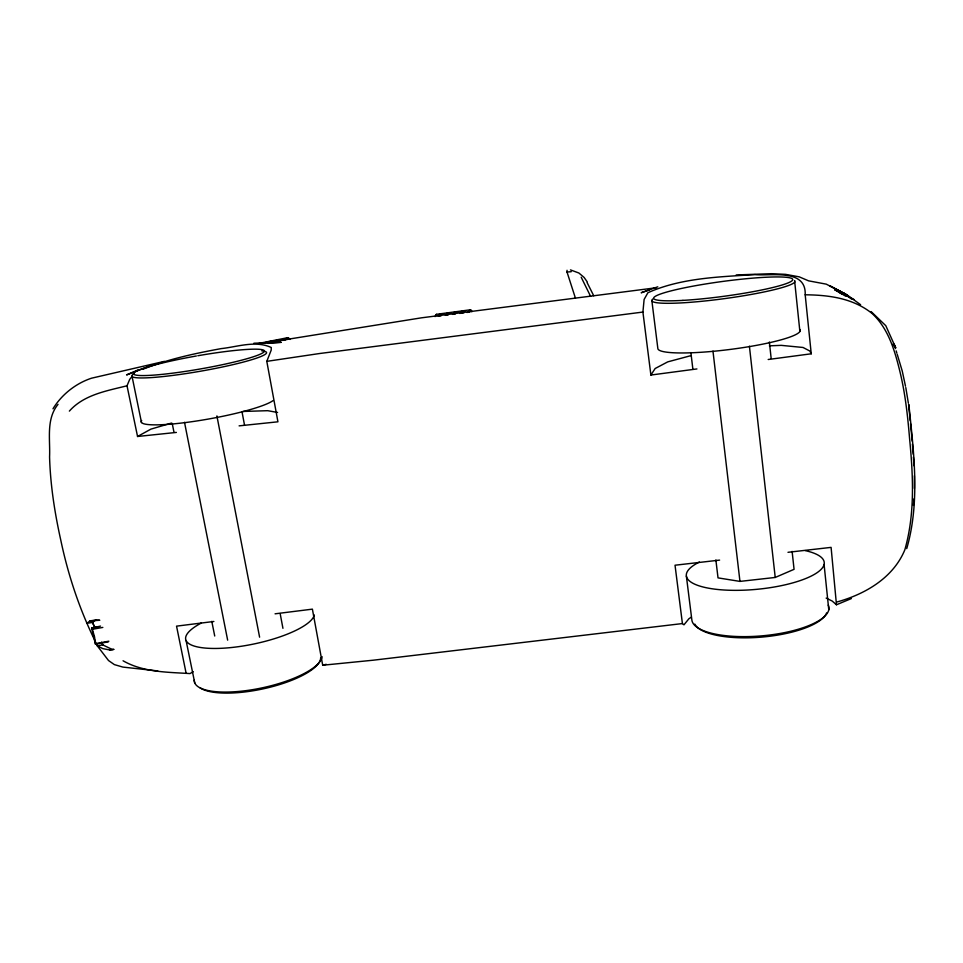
<?xml version="1.0" encoding="UTF-8"?>
<svg xmlns="http://www.w3.org/2000/svg" width="963" height="963" viewBox="0 0 963 963"><rect width="100%" height="100%" fill="white"/><g stroke="black" fill="none" stroke-linecap="round" stroke-linejoin="round"><path stroke-width="1.44" d="M914.007 498.81L913.406 505.455M914.393 488.494L914.381 475.758M696.923 368.937L650.892 375.04L642.911 312.06L644.115 299.445L647.918 292.716C681.058 277.91 719.108 276.887 754.908 274.624C771.387 276.164 806.428 268.436 805.188 294.798L811.243 353.794L768.185 359.5M851.376 598.565L836.474 604.764L831.093 547.381L787.987 552.305M906.725 548.621C920.315 501.627 913.706 452.189 908.843 404.436M108.434 641.827L95.469 644.151L91.641 628.153L100.537 626.082M95.469 644.151L94.579 636.988L91.858 627.587M176.385 432.423L137.553 436.48L127.02 385.79L129.692 379.386L132.232 376.256M239.101 425.863L277.934 421.806L266.799 361.354L271.205 350.111L271.241 347.487C255.412 340.168 237.488 346.885 221.141 348.618C194.743 353.469 168.212 359.139 143.222 369.142M435.517 316.321L436.395 314.323L470.546 309.773L472.159 311.458M435.035 316.61L436.395 314.323M650.892 375.04L655.165 368.504L667.732 361.871L691.253 355.552M52.989 408.781C61.608 394.661 75.692 383.43 91.497 378.206L164.408 361.366M58.021 404.364C45.935 419.122 50.341 439.405 49.57 456.931C50.365 485.063 54.722 512.87 60.813 540.291C67.916 574.068 78.749 606.991 93.688 638.108M69.36 411.105C83.901 394.698 106.7 390.882 127.02 385.79M287.492 338.29L288.274 337.664L289.935 339.433L287.817 337.664L259.023 343.37M90.053 620.87L86.899 623.29L92.508 622.459L95.686 620.052L99.791 620.268L90.053 620.87L95.686 620.052M469.547 310.447L470.546 309.773L469.005 310.772M691.35 617.151L688.906 618.74L683.959 624.831L682.418 623.567L675.027 565.221L719.614 560.117M193.262 671.717L190 673.582C167.357 672.126 143.258 672.367 123.059 660.774M137.553 436.48L150.95 429.113L171.426 423.094M138.853 369.599L126.574 374.92L153.009 364.796M715.87 559.985L718.025 577.884L739.957 581.399L775.227 577.451L794.066 569.326L792.116 551.378M836.691 602.068C864.894 594.315 893.134 578.077 904.811 549.885C915.103 513.821 913.165 475.83 909.614 438.947C907.748 416.51 905.352 394.072 900.056 372.139C894.928 351.146 888.632 328.997 872.43 313.757C853.362 298.193 828.782 294.991 805.188 294.798M657.777 286.805L641.165 292.764L649.507 289.815M275.069 613.816L312.397 609.146L322.701 665.228L326.204 664.301M276.947 341.468L279.788 340.95M282.628 340.421L285.469 339.903M266.029 342.226L273.191 340.914M276.044 340.384L278.909 339.867M95.686 643.609L108.855 641.202M92.556 629.248L102.836 627.419M263.068 343.225L421.469 317.826L656.297 287.756M91.641 628.153L98.78 626.937M266.799 361.354L319.451 353.541L642.911 312.06M109.613 649.941L113.766 649.387L109.613 649.941L102.776 648.629L97.239 645.788L94.278 639.384M438.141 316.285L441.006 315.9M445.315 315.322L448.18 314.937M452.478 314.359L455.343 313.974M459.652 313.408L463.949 312.831M466.814 312.445L469.679 312.06M439.309 314.468L443.63 313.89M446.507 313.505L450.828 312.939M453.705 312.554L458.027 311.976M460.904 311.591L465.225 311.025M213.87 621.472L176.542 626.143L186.124 673.281M682.418 623.567L373.391 660.185L322.701 665.228M567.038 270.29L567.026 272.06L571.288 271.686M268.099 343.358L281.352 342.31L253.895 343.225M736.201 274.937L771.447 273.697L785.543 274.347L799.194 276.838L808.559 280.835L826.278 284.157L846.971 294.859L860.597 304.717M769.377 345.837L781.222 345.356L803.022 347.474L809.859 351.038L811.243 353.794M242.869 411.466L267.678 410.683L277.573 412.453M157.763 670.922L122.867 667.082L114.38 664.614L108.518 660.534L97.239 645.788L102.824 644.921L112.37 649.519M570.445 269.893L578.883 273.011L584.12 277.44L587.346 282.063M844.527 293.486L841.409 292.15L839.531 292.475L845.731 296.207M826.17 598.119L832.164 601.02L836.474 604.764M854.325 299.686L834.596 289.682L842.035 294.076M841.349 291.861L829.889 285.879L846.971 294.859M842.697 292.656L851.665 299.12M871.106 311.579L885.791 325.687L895.662 347.691L892.906 344.164M470.341 309.905L471.774 311.699M587.141 282.653L593.726 295.749M581.195 277.236L590.62 296.387M94.94 627.744L92.508 622.459L94.591 627.045M894.013 344.08L895.662 347.691M894.41 346.223L895.506 348.606M567.026 272.06L575.453 298.217M286.348 338.302L286.89 339.638M897.215 354.324L902.235 370.996L905.497 386.187M896.18 350.857L896.842 353.12M132.075 376.509L141.489 422.504M186.076 640.503L194.755 682.948M172.196 423.359L173.966 432.158M211.788 621.352L214.725 636.013M184.511 422.312L227.653 640.154M216.904 415.92L259.601 637.181M242.002 411.767L244.506 425.032M280.161 613.587L282.941 628.321M905.798 387.571L908.362 403.16M651.855 300.661L657.873 348.69A71.731 10.027 -7.3 0 0 734.336 348.883A71.731 10.027 -7.3 0 0 799.615 329.334M686.366 576.079L691.903 620.292A68.806 22.209 -5.1 0 0 766.945 635.351A68.806 22.209 -5.1 0 0 828.264 605.101M690.88 352.554L692.854 368.973M712.969 351.086L739.957 581.399M749.407 346.199L775.227 577.451M769.377 342.009L771.158 358.453M794.752 282.159L799.88 331.441M824.087 564.499L828.782 609.772M908.591 404.568L910.228 420.687M910.529 423.612L912.202 441.15M912.418 444.051L913.189 454.223M913.406 457.136L914.068 465.851M826.603 612.901A66.796 21.631 -5.1 0 1 761.613 637.109A66.796 21.631 -5.1 0 1 694.805 624.096M805.224 550.607A69.276 20.307 -5.5 0 1 805.814 578.498A69.276 20.307 -5.5 0 1 711.476 588.682A69.276 20.307 -5.5 0 1 699.415 562.031M794.547 280.534A72.249 7.764 -7.7 0 1 721.143 299.072A72.249 7.764 -7.7 0 1 653.046 298.879M197.8 355.744A66.423 6.729 -9.9 0 1 256.314 355.756A66.423 6.729 -9.9 0 1 143.246 375.57A66.423 6.729 -9.9 0 1 196.344 355.997M273.047 400.584A67.916 9.076 -10.2 0 1 196.175 421.06A67.916 9.076 -10.2 0 1 141.693 420.518M261.816 350.881A68.385 7.018 -9.9 0 1 203.024 370.767A68.385 7.018 -9.9 0 1 134.206 373.668M320.667 657.681A63.365 19.645 -12.1 0 1 269.207 687.45A63.365 19.645 -12.1 0 1 200.051 687.775M314.311 614.996A65.713 18.417 -11.8 0 1 225.486 648.051A65.713 18.417 -11.8 0 1 201.231 623.073M322.111 656.694A65.279 20.163 -12.1 0 1 256.23 689.027A65.279 20.163 -12.1 0 1 194.249 680.143M102.824 644.921L101.633 642.369L102.824 644.921M682.923 300.384A70.179 7.439 -7.7 0 0 792.417 280.341A70.179 7.439 -7.7 0 0 694.179 285.939A70.179 7.439 -7.7 0 0 682.923 300.384"/></g></svg>
